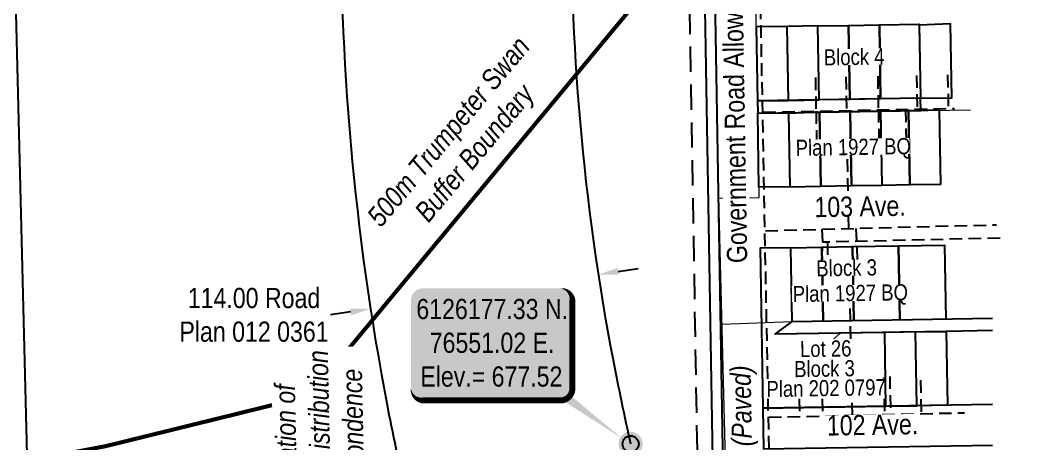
# Model space of a CAD drawing. Extents: x 74381 to 80879, y 6125508 to 6127598.
# Drawn here: x 76248.6 to 76745.9, y 6126177.3 to 6126387.2 of the extents above; entities that cross this region are included whole.
import ezdxf
from ezdxf.enums import TextEntityAlignment as Align

# ---------------------------------------------------------------- set-up
doc = ezdxf.new("R2010")
doc.units = 0
doc.header["$LTSCALE"] = 5
doc.header["$PDSIZE"] = 0.5
for name, pattern in [('DASHDOT2', [12.7, 6.35, -3.175, 0, -3.175]), ('foc-ACCESSROAD', [3.75, 2.5, -1.25]), ('UG_PIPE', [1.875, 1.25, -0.625])]:
    doc.linetypes.add(name, pattern=pattern)
doc.layers.get('Defpoints').update_dxf_attribs({"color": 9})
for name, color, linetype in [('AS-PIPE-UG', 44, 'UG_PIPE'), ('AS-PIPE-UG-T', 44, 'Continuous'), ('AS-WILDLIFE', 131, 'DASHDOT2'), ('C-AR', 13, 'foc-ACCESSROAD'), ('C-RW', 13, 'Continuous'), ('DETAIL-T', 7, 'Continuous'), ('L-MON', 1, 'Continuous'), ('L-ROAD-T', 7, 'Continuous'), ('L-TITLEDB', 4, 'Continuous'), ('L-TITLEDB-T', 4, 'Continuous')]:
    doc.layers.add(name, color=color, linetype=linetype)
doc.layers.add('AS-TELUS-ATCO PIPELINES', color=7, linetype='foc-TEL', lineweight=9, true_color=0xff9c38)
doc.layers.add('C-EZE-T', color=13, linetype='Continuous', lineweight=9)
doc.layers.add('T-TEXT', color=48, linetype='Continuous', lineweight=18)
doc.styles.add('240', font='ARIALN.TTF', dxfattribs={"height": 30})
doc.styles.add('80', font='ARIALN.TTF', dxfattribs={"height": 10})
doc.styles.add('80CG', font='ARIALN.TTF', dxfattribs={"height": 10})
doc.styles.add('80L', font='ARIALN.TTF', dxfattribs={"height": 10})
doc.styles.add('80LS', font='ARIALNI.TTF', dxfattribs={"height": 10})
doc.styles.add('foc-LtypeFont', font='ARIALN.TTF', dxfattribs={"height": 7.35})
doc.linetypes.add('foc-TEL', pattern='A,2,-1,["T",foc-LtypeFont,S=0.2,R=0,X=-0.425,Y=-0.75],-1.24,8', length=12.24)
doc.dimstyles.new('Compass 5 000', dxfattribs={"dimscale": 5, "dimtxt": 9, "dimasz": 2, "dimexe": 0.2, "dimexo": 0.0625, "dimgap": 0.5, "dimtad": 0, "dimtih": 1, "dimtoh": 1, "dimzin": 0, "dimdsep": 46, "dimtxsty": '80CG', "dimcen": 0.1, "dimse1": 1, "dimse2": 1, "dimclrd": 256, "dimclrt": 256, "dimaunit": 1, "dimadec": 4, "dimazin": 0, "dimtfac": 0.06, "dimtofl": 0, "dimtmove": 0, "dimatfit": 1, "dimfxl": 0.2, "dimtolj": 1, "dimtzin": 0, "dimlwd": -1, "dimarcsym": 0})

# ---------------------------------------------------------------- blocks, each defined once
blk = doc.blocks.new('fdia')
at = {"color": 255, "const_width": 1}
blk.add_lwpolyline([(-0.5, 0, 1), (0.5, 0, 1)], format="xyb", close=True, dxfattribs=at)
blk = doc.blocks.new('Fdiaa')
blk.add_blockref('fdia', (0, 0))
blk = doc.blocks.new('fdib')
at = {"color": 1, "const_width": 1.6}
blk.add_lwpolyline([(-0.4, 0, 1), (0.4, 0, 1)], format="xyb", close=True, dxfattribs=at)
at = {"color": 1}
blk.add_circle((0, 0), 0.8, dxfattribs=at)
blk = doc.blocks.new('Fdibb')
blk.add_blockref('fdib', (0, 0))
blk = doc.blocks.new('fdicc')
for name in ['Fdibb', 'Fdiaa']:
    blk.add_blockref(name, (0, 0))
blk = doc.blocks.new('FDI')
blk.add_blockref('fdicc', (0, 0))
blk = doc.blocks.new('*D434')
at = {"layer": 'Defpoints', "color": 0, "transparency": 16777216}
for p in [(76534.64, 6126263.66), (76421.83, 6126246.59), (76422.19, 6126244.16)]:
    blk.add_point(p, dxfattribs=at)
at = {"layer": 'L-TITLEDB-T', "transparency": 16777216}
for p, q in [((76544.9, 6126262.72), (76554.79, 6126264.22)), ((76412.31, 6126242.67), (76402.42, 6126241.17))]:
    blk.add_line(p, q, dxfattribs=at)
for points in [[(76544.65, 6126264.37), (76545.15, 6126261.07), (76535.01, 6126261.22)], [(76412.06, 6126244.31), (76412.56, 6126241.02), (76422.19, 6126244.16)]]:
    blk.add_solid(points, dxfattribs=at)
at = {"layer": 'L-TITLEDB-T', "transparency": 16777216, "insert": (76364.47, 6126241.17), "char_height": 10, "attachment_point": 5, "style": '80CG'}
blk.add_mtext('\\A1;114.00 Road\\PPlan 012 0361', dxfattribs=at)
blk = doc.blocks.new('*U477')
h = blk.add_hatch(color=254)
edge = h.paths.add_edge_path()
edge.add_line((-34, -28.5), (34, -28.5))
edge.add_arc((34, -22.5), 6, 270, 360)
edge.add_line((40, -22.5), (40, 21))
edge.add_arc((34, 21), 6, 0, 90)
edge.add_line((34, 27), (-34, 27))
edge.add_arc((-34, 21), 6, 90, 180)
edge.add_line((-40, 21), (-40, -22.5))
edge.add_arc((-34, -22.5), 6, 180, 270)
at = {"color": 1, "flags": 128}
blk.add_lwpolyline([(-34, -28.5, 3, 3, 0), (34, -28.5, 3, 3, 0.414214), (40, -22.5, 3, 3, 0), (40, 21, 3, 0, 0.414214), (34, 27, 0, 0, 0), (-34, 27, 0, 0, 0.414214), (-40, 21, 0, 0, 0), (-40, -22.5, 0, 3, 0.414214)], format="xyseb", close=True, dxfattribs=at)
blk.add_lwpolyline([(64.66, -47.36, 0, 10, 0), (0, 0, 5, 5, 0)], format="xyseb", dxfattribs=at)
at = {"color": 1, "style": '80'}
blk.add_attdef('ENTER_TEXT_001', (-35.99, -5), '', height=10, dxfattribs=at)
blk = doc.blocks.new('*D489')
at = {"layer": 'C-EZE-T', "transparency": 16777216}
for p, q in [((76154.2, 6126174.42), (76144.2, 6126174.42)), ((76156.9, 6126009.15), (76154.2, 6126174.42)), ((76157.32, 6125983.31), (76157.49, 6125973.31))]:
    blk.add_line(p, q, dxfattribs=at)
for points in [[(76158.57, 6126009.18), (76155.23, 6126009.12), (76157.06, 6125999.15)], [(76158.99, 6125983.34), (76155.66, 6125983.28), (76157.16, 6125993.31)]]:
    blk.add_solid(points, dxfattribs=at)
at = {"layer": 'Defpoints', "color": 0, "transparency": 16777216}
for p in [(76157.06, 6125999.15), (76250.14, 6126000.67), (76250.24, 6125994.83)]:
    blk.add_point(p, dxfattribs=at)
at = {"layer": 'C-EZE-T', "transparency": 16777216, "insert": (76091.62, 6126174.42), "char_height": 10, "attachment_point": 5, "style": '80CG'}
blk.add_mtext('\\A1;Atco\\P6.00 U/G Easement\\PReg.# 072 516 730', dxfattribs=at)

msp = doc.modelspace()

# ---------------------------------------------------------------- linework, layer by layer
at = {"layer": 'AS-PIPE-UG', "flags": 128}
for points in [[(76618.939, 6126209.605), (76608.014, 6126786.081), (76608.164, 6126793.599), (76609.669, 6126797.959), (76614.209, 6126801.276), (76615.995, 6126801.633), (76664.337, 6126803.066), (76664.329, 6126825.614)], [(76708.066, 6126360.105), (76708.404, 6126343.409)], [(76642.527, 6126358.781), (76642.864, 6126342.085)], [(76657.658, 6126359.086), (76657.995, 6126342.391)], [(76673.41, 6126359.405), (76673.748, 6126342.709)], [(76692.608, 6126359.793), (76692.946, 6126343.097)], [(76616.728, 6126341.557), (76711.434, 6126343.471)], [(76642.864, 6126342.085), (76643.201, 6126325.389)], [(76673.748, 6126342.709), (76674.085, 6126326.013)], [(76687.216, 6126342.939), (76687.553, 6126326.243)], [(76659.078, 6126283.956), (76658.468, 6126321.489)], [(76617.784, 6126282.9), (76732.309, 6126285.829)], [(76645.766, 6126283.616), (76646.089, 6126277.185), (76645.173, 6126261.425)], [(76662.647, 6126284.047), (76663.509, 6126261.874)], [(76734.04, 6126279.232), (76646.089, 6126277.185)], [(76648.522, 6126277.242), (76648.63, 6126263.394)], [(76660.159, 6126229.405), (76659.838, 6126244.376)], [(76676.349, 6126210.258), (76676.36, 6126209.792)], [(76679.357, 6126210.774), (76679.789, 6126191.93)], [(76694.6, 6126208.857), (76694.979, 6126192.278)], [(76622.257, 6126034.525), (76619.126, 6126199.712)], [(76634.572, 6126199.712), (76634.774, 6126190.899)], [(76645.896, 6126199.712), (76646.092, 6126191.158)], [(76660.969, 6126191.499), (76660.793, 6126199.712)], [(76676.591, 6126199.712), (76676.771, 6126191.861)], [(76619.447, 6126190.547), (76716.451, 6126192.77)]]:
    msp.add_lwpolyline(points, dxfattribs=at)
at = {"layer": 'AS-TELUS-ATCO PIPELINES', "flags": 128}
for points in [[(76613.852, 6126347.155), (76604.31, 6126905.165)], [(76622.628, 6125846.41), (76618.687, 6126075.39), (76599.867, 6126098.456), (76594.642, 6126298.925), (76614.684, 6126299.274), (76613.961, 6126341.057), (76719.404, 6126342.799)], [(76596.264, 6126236.688), (76631.081, 6126237.889), (76730.304, 6126239.542)], [(76651.701, 6126229.405), (76654.451, 6126231.802)]]:
    msp.add_lwpolyline(points, dxfattribs=at)
at = {"layer": 'AS-WILDLIFE', "const_width": 1.999, "flags": 128}
msp.add_lwpolyline([(75691.006, 6126064.284), (76064.974, 6126133.62), (76290.924, 6126176.195), (76391.945, 6126201.065), (76630.467, 6126488.35), (76700.515, 6126570.651), (76744.856, 6126642.843)], dxfattribs=at)
at = {"layer": 'C-AR'}
msp.add_lwpolyline([(76573.154, 6126800.555), (76574.69, 6126711.471), (76586.66, 6126014.991)], dxfattribs=at)
at = {"layer": 'C-RW', "flags": 128}
msp.add_lwpolyline([(76244.364, 6125995.106), (76256.553, 6125995.308), (76255.918, 6126020.545), (76467.99, 6126023.967), (76465.322, 6126036.116), (76255.611, 6126032.732), (76236.438, 6126794.838), (76233.629, 6126894.928)], dxfattribs=at)
at = {"layer": 'L-TITLEDB'}
msp.add_line((76599.789, 6125995.98), (76585.959, 6126800.741), dxfattribs=at)
at = {"layer": 'L-TITLEDB', "flags": 128}
msp.add_lwpolyline([(76584.232, 6126900.904), (76585.959, 6126800.741), (76573.154, 6126800.555), (76574.69, 6126711.471), (76553.802, 6126711.164), (76548.991, 6126690.029, 0.1019449), (76542.3, 6126218.938)], format="xyb", dxfattribs=at)
for points in [[(76580.767, 6126800.693), (76587.944, 6126382.949), (76594.619, 6125995.586)], [(76674.861, 6126348.159), (76674.246, 6126384.757), (76693.991, 6126385.086), (76694.632, 6126348.49), (76674.861, 6126348.159)], [(76694.632, 6126348.49), (76710.119, 6126348.747), (76709.472, 6126385.344), (76694.009, 6126384.678), (76694.632, 6126348.49)], [(76613.852, 6126347.155), (76629.184, 6126347.384), (76628.554, 6126383.978), (76613.176, 6126383.742), (76613.852, 6126347.155)], [(76629.184, 6126347.384), (76644.435, 6126347.652), (76643.811, 6126384.248), (76628.554, 6126383.978)], [(76644.435, 6126347.652), (76643.811, 6126384.248), (76658.995, 6126384.49), (76659.644, 6126347.898), (76644.435, 6126347.652)], [(76659.644, 6126347.898), (76658.995, 6126384.49), (76674.246, 6126384.757), (76674.861, 6126348.159), (76659.644, 6126347.898)], [(76694.737, 6126342.388), (76694.632, 6126348.49), (76613.852, 6126347.155), (76613.961, 6126341.057), (76694.737, 6126342.388)], [(76629.922, 6126304.688), (76614.594, 6126304.451), (76613.961, 6126341.057), (76629.291, 6126341.283), (76629.922, 6126304.688), (76645.18, 6126304.957), (76644.54, 6126341.549), (76629.308, 6126340.893), (76629.922, 6126304.688)], [(76644.54, 6126341.549), (76645.18, 6126304.957), (76660.396, 6126305.207), (76659.746, 6126341.798), (76644.54, 6126341.549)], [(76660.396, 6126305.207), (76675.607, 6126305.46), (76674.959, 6126342.056), (76659.746, 6126341.798), (76660.396, 6126305.207)], [(76675.607, 6126305.46), (76689.288, 6126305.692), (76688.64, 6126342.288), (76674.959, 6126342.056)], [(76689.288, 6126305.692), (76704.677, 6126305.947), (76704.021, 6126342.542), (76688.64, 6126342.288), (76689.288, 6126305.692)], [(76684.386, 6126238.782), (76683.741, 6126275.385), (76706.585, 6126275.76), (76707.223, 6126239.164)], [(76677.524, 6126195.962), (76676.885, 6126232.556), (76622.599, 6126231.674), (76631.081, 6126237.889), (76630.449, 6126274.484), (76615.12, 6126274.245), (76616.528, 6126194.958), (76677.524, 6126195.962)], [(76631.081, 6126237.889), (76630.449, 6126274.484), (76645.707, 6126274.755), (76646.345, 6126238.16)], [(76646.345, 6126238.16), (76645.707, 6126274.755), (76660.928, 6126275.007), (76661.558, 6126238.412)], [(76661.558, 6126238.412), (76660.928, 6126275.007), (76683.741, 6126275.385), (76684.386, 6126238.782)], [(76622.599, 6126231.674), (76631.081, 6126237.889), (76730.304, 6126239.535)], [(76730.305, 6126233.441), (76707.328, 6126233.063), (76622.599, 6126231.674)], [(76677.524, 6126195.962), (76692.752, 6126196.214), (76692.114, 6126232.809), (76676.885, 6126232.556)], [(76692.114, 6126232.809), (76707.328, 6126233.063), (76707.969, 6126196.465), (76692.752, 6126196.214)], [(76730.308, 6126196.833), (76616.528, 6126194.958), (76616.878, 6126174.815), (76730.31, 6126176.692)]]:
    msp.add_lwpolyline(points, dxfattribs=at)
at = {"layer": 'L-TITLEDB', "linetype": 'Continuous'}
for centre, radius, start, end in [((77688.933, 6126438.242), 1281.518, 167.795849, 190.824927), ((78097.42, 6126522.941), 1584.556, 191.060977, 192.598172), ((78097.735, 6126521.503), 1698.691, 190.993658, 192.536219)]:
    msp.add_arc(centre, radius, start, end, dxfattribs=at)

# ---------------------------------------------------------------- block references
at = {"layer": 'DETAIL-T', "color": 3}
ref = msp.add_blockref('*U477', (76482.183, 6126227.346), dxfattribs=at)
ref.add_attrib('ENTER_TEXT_001', '6126177.33 N.', (76444.887, 6126239.118), dxfattribs={"layer": '0', "color": 1, "height": 10, "style": '80'})
ref.add_attrib('ENTER_TEXT_002', '76551.02 E.', (76451.514, 6126222.41), dxfattribs={"layer": '0', "color": 1, "height": 10, "style": '80'})
ref.add_attrib('ENTER_TEXT_003', 'Elev.= 677.52', (76446.838, 6126205.703), dxfattribs={"layer": '0', "color": 1, "height": 10, "style": '80'})
at = {"layer": 'L-MON', "xscale": 5, "yscale": 5, "zscale": 5}
msp.add_blockref('FDI', (76551.015, 6126177.33), dxfattribs=at)

# ---------------------------------------------------------------- texts
at = {"layer": 'L-TITLEDB-T', "style": '80L'}
for s, p in [('Lot 26', (76634.997, 6126220.27)), ('Block 3', (76632.096, 6126210.347)), ('Plan 202 0797', (76618.384, 6126200.472))]:
    msp.add_text(s, height=8, rotation=0.95369, dxfattribs=at).set_placement(p)
at = {"layer": 'T-TEXT', "style": '80LS'}
msp.add_text('(Paved)', height=10, rotation=90.96313, dxfattribs=at).set_placement((76605.813, 6126196.158), align=Align.MIDDLE_CENTER)

# ---------------------------------------------------------------- dimensions: what is measured, and where the dimension line sits
at = {"layer": 'C-EZE-T'}
dim = msp.add_linear_dim(base=(76157.063, 6125999.149), p1=(76250.238, 6125994.833), p2=(76250.143, 6126000.672), angle=90.93707, text='Atco\\P6.00 U/G Easement\\PReg.# 072 516 730', dimstyle='Compass 5 000', dxfattribs=at)
dim.commit()
dim.dimension.update_dxf_attribs({"geometry": '*D489', "text_midpoint": (76091.624, 6126174.416), "dimtype": 161})

# ---------------------------------------------------------------- next in the draw order: texts
at = {"layer": 'AS-PIPE-UG-T', "insert": (76399.207, 6126145.463), "char_height": 9.99726, "attachment_point": 5, "rotation": 91.22161, "style": '240', "bg_fill": 3, "box_fill_scale": 1.15, "bg_fill_color": 256, "bg_fill_true_color": 256, "bg_fill_transparency": 0}
msp.add_mtext_dynamic_manual_height_columns('{\\fArial Narrow|b0|i1|c0|p34;Approximate Location of\\PATCO Natural Gas Distribution Customer Correspondence}', width=156.39403, gutter_width=44.988, heights=[0], dxfattribs=at)
at = {"layer": 'AS-WILDLIFE', "insert": (76468.282, 6126325.791), "char_height": 9.99726, "attachment_point": 5, "rotation": 50.29847, "style": '240', "bg_fill": 3, "box_fill_scale": 1, "bg_fill_color": 256, "bg_fill_transparency": 0}
msp.add_mtext_dynamic_manual_height_columns('{\\fArial Narrow|b0|i1|c0|p34;500m Trumpeter Swan Buffer Boundary}', width=116.30272, gutter_width=44.988, heights=[0], dxfattribs=at)
at = {"layer": 'L-ROAD-T', "insert": (76597.55, 6126341.225), "char_height": 10, "width": 148.60614, "attachment_point": 2, "rotation": 90.96313, "style": '80L', "bg_fill": 3, "box_fill_scale": 1.15, "bg_fill_color": 256, "bg_fill_true_color": 256, "bg_fill_transparency": 0}
msp.add_mtext('Government Road Allowance', dxfattribs=at)
at = {"layer": 'L-TITLEDB-T', "attachment_point": 1, "rotation": 0.95369, "style": '80L', "bg_fill": 3, "box_fill_scale": 1, "bg_fill_color": 256, "bg_fill_transparency": 0}
for s, width, insert, char_height in [('\\pi0.37834;Block 4', 29.68437, (76646.284, 6126372.672), 8), ('\\pi0.39198;Plan 1927 BQ', 56.83307, (76632.331, 6126327.86), 8), ('\\pi0.66392;103 Ave.', 44.34284, (76641.336, 6126299.538), 10), ('\\pi0.37834;Block 3', 29.70074, (76642.528, 6126268.245), 8), ('\\pi0.39198;Plan 1927 BQ', 56.83307, (76630.874, 6126255.508), 8), ('\\pi0.66392;102 Ave.', 44.34284, (76647.522, 6126191.416), 10)]:
    msp.add_mtext_dynamic_manual_height_columns(s, width=width, gutter_width=50, heights=[0], dxfattribs=dict(at, insert=insert, char_height=char_height))

# ---------------------------------------------------------------- next in the draw order: dimensions: what is measured, and where the dimension line sits
at = {"layer": 'L-TITLEDB-T'}
dim = msp.add_linear_dim(base=(76422.194, 6126244.161), p1=(76534.645, 6126263.655), p2=(76421.826, 6126246.591), angle=188.60085, text='114.00 Road\\PPlan 012 0361', dimstyle='Compass 5 000', dxfattribs=at)
dim.commit()
dim.dimension.update_dxf_attribs({"geometry": '*D434', "text_midpoint": (76364.472, 6126241.17), "dimtype": 161})

doc.saveas('drawing.dxf')
